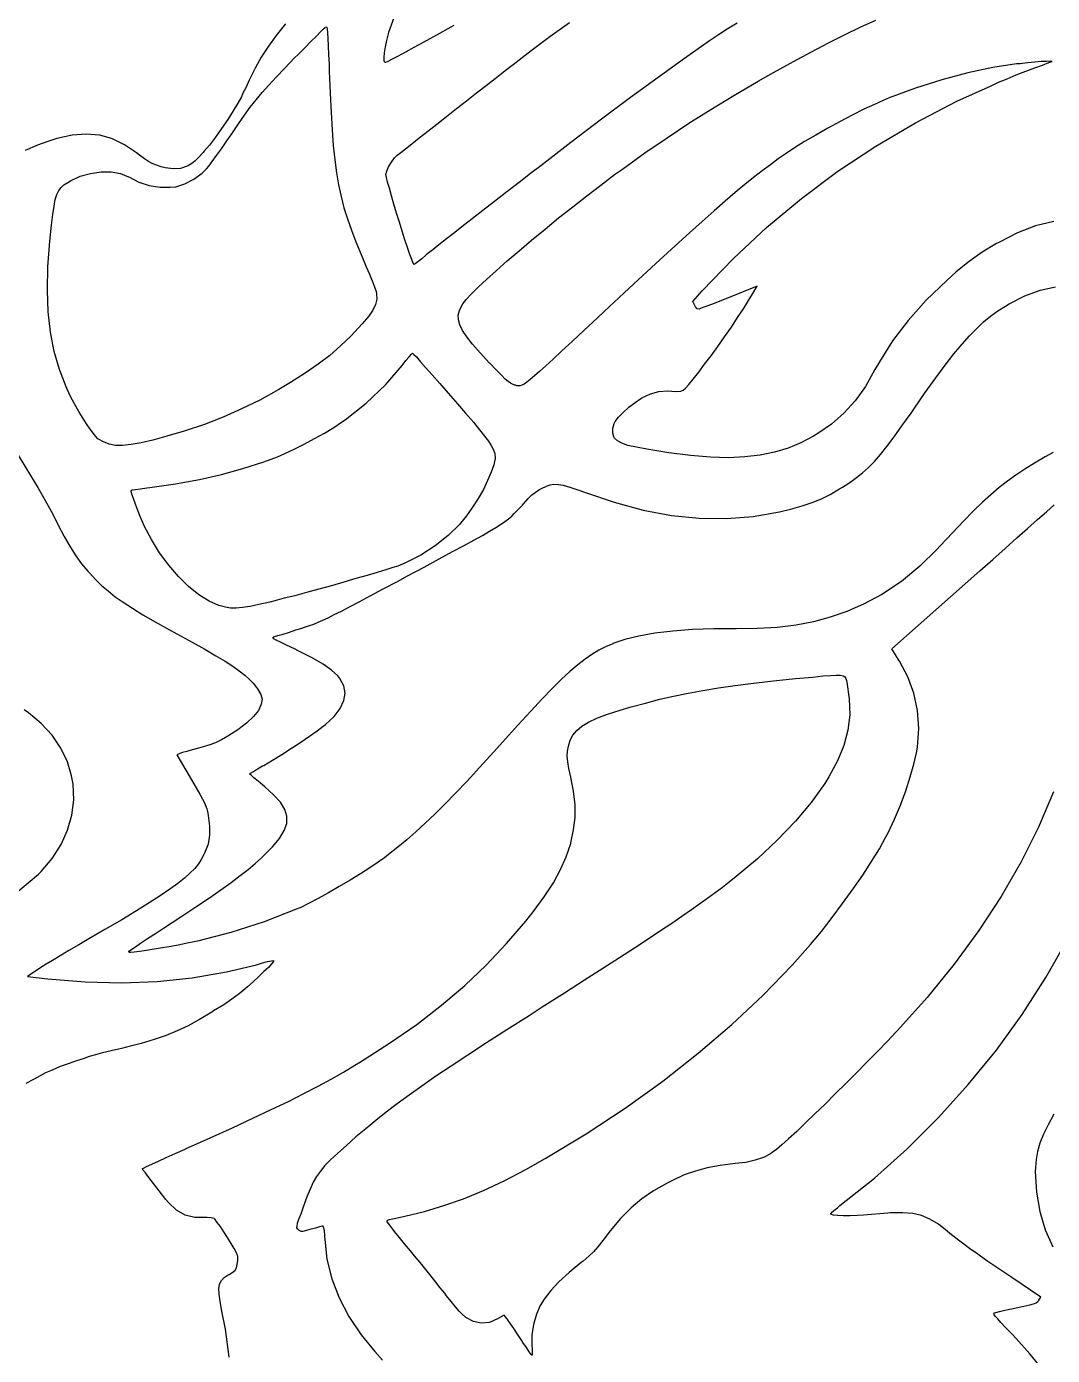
# Model space of a CAD drawing. Extents: x 9 to 342, y 7 to 196.
# Drawn here: x 314.88 to 318.79, y 172.72 to 177.79 of the extents above; entities that cross this region are included whole.
import ezdxf

# ---------------------------------------------------------------- set-up
doc = ezdxf.new("R2010")
doc.units = 0
doc.layers.add('BLACK', color=7, linetype='CONTINUOUS')

msp = doc.modelspace()

# ---------------------------------------------------------------- linework, layer by layer
at = {"layer": 'BLACK', "linetype": 'CONTINUOUS'}
for p, q in [((315.864, 177.8), (315.829, 177.756)), ((316.258, 177.768), (316.278, 177.824)), ((316.872, 177.752), (316.946, 177.805)), ((317.585, 177.802), (317.547, 177.779)), ((318.054, 177.787), (318.114, 177.814)), ((315.829, 177.756), (315.799, 177.715)), ((315.961, 177.732), (315.982, 177.753)), ((315.982, 177.753), (315.998, 177.769)), ((315.998, 177.769), (316.009, 177.781)), ((316.009, 177.781), (316.015, 177.786)), ((316.015, 177.787), (316.02, 177.788)), ((316.015, 177.786), (316.015, 177.787)), ((316.02, 177.788), (316.022, 177.786)), ((316.022, 177.786), (316.023, 177.781)), ((316.023, 177.781), (316.024, 177.766)), ((316.024, 177.766), (316.025, 177.744)), ((316.25, 177.737), (316.256, 177.762)), ((316.256, 177.762), (316.258, 177.768)), ((316.428, 177.751), (316.389, 177.729)), ((316.505, 177.794), (316.428, 177.751)), ((316.8, 177.698), (316.872, 177.752)), ((317.514, 177.758), (317.487, 177.74)), ((317.547, 177.779), (317.514, 177.758)), ((317.933, 177.727), (317.994, 177.758)), ((317.994, 177.758), (318.054, 177.787)), ((315.799, 177.715), (315.772, 177.673)), ((315.913, 177.683), (315.938, 177.709)), ((315.938, 177.709), (315.961, 177.732)), ((316.025, 177.744), (316.027, 177.716)), ((316.027, 177.716), (316.028, 177.683)), ((316.241, 177.689), (316.245, 177.712)), ((316.245, 177.712), (316.25, 177.737)), ((316.353, 177.71), (316.321, 177.692)), ((316.389, 177.729), (316.353, 177.71)), ((316.732, 177.645), (316.8, 177.698)), ((317.48, 177.735), (317.384, 177.668)), ((317.487, 177.74), (317.48, 177.735)), ((317.869, 177.693), (317.933, 177.727)), ((315.772, 177.673), (315.749, 177.631)), ((315.861, 177.631), (315.899, 177.67)), ((315.899, 177.67), (315.913, 177.683)), ((316.028, 177.683), (316.03, 177.646)), ((316.24, 177.671), (316.241, 177.689)), ((316.24, 177.658), (316.24, 177.671)), ((316.243, 177.652), (316.24, 177.658)), ((316.245, 177.653), (316.243, 177.652)), ((316.254, 177.657), (316.245, 177.653)), ((316.27, 177.665), (316.254, 177.657)), ((316.293, 177.677), (316.27, 177.665)), ((316.321, 177.692), (316.293, 177.677)), ((317.384, 177.668), (317.284, 177.596)), ((317.724, 177.614), (317.8, 177.656)), ((317.8, 177.656), (317.869, 177.693)), ((318.663, 177.648), (318.65, 177.647)), ((318.692, 177.651), (318.663, 177.648)), ((318.72, 177.654), (318.692, 177.651)), ((318.744, 177.656), (318.72, 177.654)), ((318.764, 177.657), (318.744, 177.656)), ((318.749, 177.643), (318.773, 177.652)), ((318.778, 177.658), (318.764, 177.657)), ((318.773, 177.652), (318.784, 177.656)), ((318.785, 177.657), (318.778, 177.658)), ((318.784, 177.656), (318.785, 177.657)), ((315.738, 177.61), (315.726, 177.585)), ((315.749, 177.631), (315.738, 177.61)), ((315.8, 177.566), (315.828, 177.597)), ((315.828, 177.597), (315.861, 177.631)), ((316.03, 177.646), (316.031, 177.619)), ((316.031, 177.619), (316.034, 177.536)), ((316.663, 177.592), (316.695, 177.617)), ((316.695, 177.617), (316.723, 177.638)), ((316.723, 177.638), (316.732, 177.645)), ((317.665, 177.581), (317.724, 177.614)), ((318.464, 177.613), (318.365, 177.586)), ((318.559, 177.633), (318.464, 177.613)), ((318.65, 177.647), (318.559, 177.633)), ((318.614, 177.59), (318.649, 177.605)), ((318.649, 177.605), (318.685, 177.619)), ((318.685, 177.619), (318.719, 177.632)), ((318.719, 177.632), (318.749, 177.643)), ((315.714, 177.559), (315.702, 177.536)), ((315.726, 177.585), (315.714, 177.559)), ((315.775, 177.538), (315.8, 177.566)), ((316.592, 177.537), (316.629, 177.565)), ((316.629, 177.565), (316.663, 177.592)), ((317.284, 177.596), (317.179, 177.519)), ((317.572, 177.527), (317.665, 177.581)), ((318.265, 177.555), (318.165, 177.518)), ((318.365, 177.586), (318.265, 177.555)), ((318.422, 177.505), (318.553, 177.564)), ((318.553, 177.564), (318.581, 177.577)), ((318.581, 177.577), (318.614, 177.59)), ((315.683, 177.498), (315.665, 177.468)), ((315.696, 177.522), (315.683, 177.498)), ((315.702, 177.536), (315.696, 177.522)), ((315.73, 177.482), (315.752, 177.51)), ((315.752, 177.51), (315.775, 177.538)), ((316.034, 177.536), (316.038, 177.462)), ((316.516, 177.477), (316.554, 177.507)), ((316.554, 177.507), (316.592, 177.537)), ((317.179, 177.519), (317.068, 177.436)), ((317.485, 177.474), (317.572, 177.527)), ((318.141, 177.508), (318.108, 177.493)), ((318.165, 177.518), (318.141, 177.508)), ((318.265, 177.423), (318.422, 177.505)), ((315.665, 177.468), (315.644, 177.435)), ((315.685, 177.419), (315.708, 177.452)), ((315.708, 177.452), (315.73, 177.482)), ((316.038, 177.462), (316.042, 177.396)), ((316.441, 177.418), (316.478, 177.447)), ((316.478, 177.447), (316.516, 177.477)), ((317.401, 177.421), (317.485, 177.474)), ((318.024, 177.452), (317.978, 177.428)), ((318.068, 177.475), (318.024, 177.452)), ((318.108, 177.493), (318.068, 177.475)), ((315.62, 177.401), (315.597, 177.368)), ((315.644, 177.435), (315.62, 177.401)), ((315.659, 177.381), (315.685, 177.419)), ((316.042, 177.396), (316.046, 177.336)), ((316.406, 177.391), (316.441, 177.418)), ((317.068, 177.436), (316.951, 177.347)), ((317.318, 177.366), (317.401, 177.421)), ((317.931, 177.402), (317.885, 177.376)), ((317.978, 177.428), (317.931, 177.402)), ((318.114, 177.334), (318.265, 177.423)), ((314.958, 177.351), (314.919, 177.337)), ((314.993, 177.363), (314.958, 177.351)), ((315.051, 177.375), (314.993, 177.363)), ((315.105, 177.379), (315.051, 177.375)), ((315.156, 177.375), (315.105, 177.379)), ((315.205, 177.361), (315.156, 177.375)), ((315.251, 177.339), (315.205, 177.361)), ((315.597, 177.368), (315.574, 177.337)), ((315.62, 177.324), (315.64, 177.354)), ((315.64, 177.354), (315.659, 177.381)), ((316.346, 177.343), (316.374, 177.365)), ((316.374, 177.365), (316.406, 177.391)), ((316.951, 177.347), (316.837, 177.259)), ((317.234, 177.308), (317.318, 177.366)), ((317.842, 177.351), (317.804, 177.327)), ((317.885, 177.376), (317.842, 177.351)), ((314.919, 177.337), (314.872, 177.317)), ((315.296, 177.308), (315.251, 177.339)), ((315.308, 177.299), (315.296, 177.308)), ((315.327, 177.285), (315.308, 177.299)), ((315.551, 177.31), (315.533, 177.29)), ((315.553, 177.313), (315.551, 177.31)), ((315.574, 177.337), (315.553, 177.313)), ((315.585, 177.275), (315.601, 177.298)), ((315.601, 177.298), (315.62, 177.324)), ((316.046, 177.336), (316.052, 177.282)), ((316.28, 177.289), (316.284, 177.294)), ((316.284, 177.294), (316.29, 177.299)), ((316.29, 177.299), (316.303, 177.309)), ((316.303, 177.309), (316.322, 177.324)), ((316.322, 177.324), (316.346, 177.343)), ((317.148, 177.246), (317.234, 177.308)), ((317.772, 177.306), (317.742, 177.285)), ((317.804, 177.327), (317.772, 177.306)), ((317.969, 177.238), (318.114, 177.334)), ((315.342, 177.275), (315.327, 177.285)), ((315.356, 177.267), (315.342, 177.275)), ((315.372, 177.261), (315.356, 177.267)), ((315.39, 177.255), (315.372, 177.261)), ((315.405, 177.251), (315.39, 177.255)), ((315.436, 177.247), (315.405, 177.251)), ((315.464, 177.249), (315.436, 177.247)), ((315.49, 177.257), (315.464, 177.249)), ((315.495, 177.26), (315.49, 177.257)), ((315.507, 177.267), (315.495, 177.26)), ((315.519, 177.276), (315.507, 177.267)), ((315.533, 177.29), (315.519, 177.276)), ((315.546, 177.231), (315.563, 177.247)), ((315.563, 177.247), (315.572, 177.258)), ((315.572, 177.258), (315.585, 177.275)), ((316.052, 177.282), (316.058, 177.232)), ((316.25, 177.238), (316.257, 177.255)), ((316.257, 177.255), (316.268, 177.273)), ((316.268, 177.273), (316.28, 177.289)), ((316.837, 177.259), (316.798, 177.229)), ((317.118, 177.225), (317.148, 177.246)), ((317.712, 177.263), (317.681, 177.239)), ((317.742, 177.285), (317.712, 177.263)), ((315.02, 177.186), (315.035, 177.195)), ((315.035, 177.195), (315.045, 177.201)), ((315.045, 177.201), (315.082, 177.219)), ((315.082, 177.219), (315.121, 177.23)), ((315.121, 177.23), (315.162, 177.236)), ((315.162, 177.236), (315.2, 177.236)), ((315.2, 177.236), (315.236, 177.229)), ((315.236, 177.229), (315.266, 177.217)), ((315.266, 177.217), (315.27, 177.215)), ((315.27, 177.215), (315.305, 177.197)), ((315.305, 177.197), (315.344, 177.184)), ((315.48, 177.19), (315.515, 177.208)), ((315.515, 177.208), (315.546, 177.231)), ((316.058, 177.232), (316.066, 177.186)), ((316.247, 177.225), (316.25, 177.238)), ((316.249, 177.214), (316.247, 177.225)), ((316.247, 177.225), (316.247, 177.225)), ((316.253, 177.197), (316.249, 177.214)), ((316.26, 177.173), (316.253, 177.197)), ((316.754, 177.195), (316.708, 177.159)), ((316.798, 177.229), (316.754, 177.195)), ((317.066, 177.185), (317.118, 177.225)), ((317.648, 177.214), (317.614, 177.187)), ((317.681, 177.239), (317.648, 177.214)), ((317.83, 177.134), (317.969, 177.238)), ((314.987, 177.13), (314.993, 177.149)), ((314.993, 177.149), (315, 177.164)), ((315, 177.164), (315.009, 177.176)), ((315.009, 177.176), (315.02, 177.186)), ((315.344, 177.184), (315.385, 177.177)), ((315.385, 177.177), (315.424, 177.177)), ((315.424, 177.177), (315.446, 177.179)), ((315.446, 177.179), (315.48, 177.19)), ((316.066, 177.186), (316.076, 177.142)), ((316.076, 177.142), (316.087, 177.099)), ((316.268, 177.144), (316.26, 177.173)), ((316.277, 177.112), (316.268, 177.144)), ((316.708, 177.159), (316.661, 177.123)), ((316.959, 177.102), (317.012, 177.144)), ((317.012, 177.144), (317.066, 177.185)), ((317.578, 177.157), (317.539, 177.124)), ((317.614, 177.187), (317.578, 177.157)), ((314.978, 177.073), (314.982, 177.105)), ((314.982, 177.105), (314.987, 177.13)), ((316.087, 177.099), (316.1, 177.057)), ((316.287, 177.078), (316.277, 177.112)), ((316.661, 177.123), (316.616, 177.088)), ((316.905, 177.06), (316.959, 177.102)), ((317.539, 177.124), (317.497, 177.087)), ((317.697, 177.024), (317.83, 177.134)), ((314.973, 177.033), (314.978, 177.073)), ((316.1, 177.057), (316.115, 177.014)), ((316.298, 177.044), (316.287, 177.078)), ((316.309, 177.009), (316.298, 177.044)), ((316.576, 177.057), (316.542, 177.031)), ((316.577, 177.058), (316.576, 177.057)), ((316.616, 177.088), (316.577, 177.058)), ((316.853, 177.017), (316.905, 177.06)), ((317.452, 177.047), (317.403, 177.003)), ((317.497, 177.087), (317.452, 177.047)), ((318.792, 177.047), (318.722, 177.03)), ((314.966, 176.971), (314.973, 177.033)), ((316.115, 177.014), (316.132, 176.969)), ((316.319, 176.976), (316.309, 177.009)), ((316.509, 177.005), (316.478, 176.981)), ((316.542, 177.031), (316.509, 177.005)), ((316.802, 176.975), (316.853, 177.017)), ((317.403, 177.003), (317.349, 176.954)), ((317.571, 176.906), (317.697, 177.024)), ((318.653, 177.003), (318.582, 176.967)), ((318.722, 177.03), (318.653, 177.003)), ((314.959, 176.874), (314.966, 176.971)), ((316.132, 176.969), (316.152, 176.921)), ((316.329, 176.947), (316.319, 176.976)), ((316.338, 176.921), (316.329, 176.947)), ((316.425, 176.939), (316.407, 176.924)), ((316.449, 176.958), (316.425, 176.939)), ((316.478, 176.981), (316.449, 176.958)), ((316.754, 176.935), (316.802, 176.975)), ((317.349, 176.954), (317.29, 176.9)), ((318.574, 176.963), (318.519, 176.929)), ((318.582, 176.967), (318.574, 176.963)), ((316.152, 176.921), (316.172, 176.874)), ((316.345, 176.901), (316.338, 176.921)), ((316.351, 176.888), (316.345, 176.901)), ((316.354, 176.883), (316.351, 176.888)), ((316.369, 176.893), (316.358, 176.885)), ((316.383, 176.904), (316.369, 176.893)), ((316.4, 176.919), (316.383, 176.904)), ((316.407, 176.924), (316.4, 176.919)), ((316.667, 176.859), (316.709, 176.896)), ((316.709, 176.896), (316.754, 176.935)), ((317.29, 176.9), (317.226, 176.84)), ((317.452, 176.782), (317.571, 176.906)), ((318.469, 176.894), (318.42, 176.855)), ((318.519, 176.929), (318.469, 176.894)), ((314.957, 176.785), (314.959, 176.874)), ((316.172, 176.874), (316.184, 176.846)), ((316.184, 176.846), (316.194, 176.82)), ((316.358, 176.885), (316.354, 176.883)), ((316.63, 176.826), (316.667, 176.859)), ((317.226, 176.84), (317.155, 176.775)), ((318.42, 176.855), (318.384, 176.822)), ((316.194, 176.82), (316.203, 176.797)), ((316.203, 176.797), (316.209, 176.78)), ((316.572, 176.77), (316.598, 176.796)), ((316.598, 176.796), (316.63, 176.826)), ((317.662, 176.8), (317.555, 176.757)), ((317.645, 176.772), (317.662, 176.8)), ((318.384, 176.822), (318.306, 176.746)), ((318.74, 176.785), (318.798, 176.798)), ((314.96, 176.702), (314.957, 176.785)), ((316.212, 176.75), (316.207, 176.73)), ((316.209, 176.78), (316.211, 176.771)), ((316.211, 176.771), (316.212, 176.75)), ((316.54, 176.733), (316.553, 176.749)), ((316.553, 176.749), (316.572, 176.77)), ((317.155, 176.775), (317.079, 176.704)), ((317.416, 176.742), (317.452, 176.782)), ((317.424, 176.726), (317.416, 176.742)), ((317.525, 176.745), (317.497, 176.734)), ((317.555, 176.757), (317.525, 176.745)), ((317.609, 176.714), (317.629, 176.745)), ((317.629, 176.745), (317.645, 176.772)), ((318.306, 176.746), (318.237, 176.669)), ((318.622, 176.732), (318.681, 176.763)), ((318.681, 176.763), (318.74, 176.785)), ((314.969, 176.624), (314.96, 176.702)), ((316.197, 176.709), (316.18, 176.684)), ((316.207, 176.73), (316.197, 176.709)), ((316.522, 176.689), (316.527, 176.707)), ((316.523, 176.672), (316.522, 176.689)), ((316.527, 176.707), (316.535, 176.724)), ((316.535, 176.724), (316.54, 176.733)), ((317.079, 176.704), (317.053, 176.679)), ((317.427, 176.721), (317.424, 176.726)), ((317.433, 176.713), (317.427, 176.721)), ((317.44, 176.712), (317.433, 176.713)), ((317.443, 176.713), (317.44, 176.712)), ((317.455, 176.718), (317.443, 176.713)), ((317.473, 176.725), (317.455, 176.718)), ((317.497, 176.734), (317.473, 176.725)), ((317.587, 176.68), (317.609, 176.714)), ((318.524, 176.664), (318.551, 176.686)), ((318.551, 176.686), (318.579, 176.706)), ((318.579, 176.706), (318.608, 176.724)), ((318.608, 176.724), (318.622, 176.732)), ((316.155, 176.655), (316.114, 176.611)), ((316.156, 176.656), (316.155, 176.655)), ((316.18, 176.684), (316.156, 176.656)), ((316.528, 176.653), (316.523, 176.672)), ((316.539, 176.631), (316.528, 176.653)), ((317.053, 176.679), (317.001, 176.631)), ((317.537, 176.607), (317.563, 176.644)), ((317.563, 176.644), (317.587, 176.68)), ((318.237, 176.669), (318.177, 176.591)), ((318.47, 176.611), (318.498, 176.639)), ((318.498, 176.639), (318.524, 176.664)), ((314.983, 176.551), (314.969, 176.624)), ((316.114, 176.611), (316.074, 176.572)), ((316.555, 176.607), (316.539, 176.631)), ((316.577, 176.579), (316.555, 176.607)), ((316.956, 176.589), (316.917, 176.553)), ((317.001, 176.631), (316.956, 176.589)), ((317.511, 176.57), (317.537, 176.607)), ((318.177, 176.591), (318.127, 176.512)), ((318.442, 176.579), (318.47, 176.611)), ((315.003, 176.482), (314.983, 176.551)), ((316.033, 176.536), (315.988, 176.502)), ((316.074, 176.572), (316.033, 176.536)), ((316.335, 176.531), (316.344, 176.541)), ((316.344, 176.541), (316.348, 176.544)), ((316.348, 176.544), (316.353, 176.54)), ((316.348, 176.544), (316.348, 176.544)), ((316.353, 176.54), (316.363, 176.53)), ((316.606, 176.546), (316.577, 176.579)), ((316.642, 176.507), (316.606, 176.546)), ((316.917, 176.553), (316.884, 176.522)), ((317.461, 176.502), (317.486, 176.535)), ((317.486, 176.535), (317.511, 176.57)), ((318.378, 176.499), (318.411, 176.542)), ((318.411, 176.542), (318.442, 176.579)), ((315.988, 176.502), (315.939, 176.468)), ((316.246, 176.425), (316.309, 176.498)), ((316.309, 176.498), (316.323, 176.516)), ((316.323, 176.516), (316.335, 176.531)), ((316.363, 176.53), (316.378, 176.512)), ((316.378, 176.512), (316.398, 176.49)), ((316.398, 176.49), (316.423, 176.462)), ((316.643, 176.506), (316.642, 176.507)), ((316.668, 176.48), (316.643, 176.506)), ((316.856, 176.496), (316.832, 176.475)), ((316.884, 176.522), (316.856, 176.496)), ((317.439, 176.472), (317.461, 176.502)), ((318.127, 176.512), (318.11, 176.482)), ((318.342, 176.451), (318.378, 176.499)), ((315.028, 176.416), (315.003, 176.482)), ((315.883, 176.433), (315.839, 176.406)), ((315.939, 176.468), (315.883, 176.433)), ((316.423, 176.462), (316.452, 176.429)), ((316.687, 176.461), (316.668, 176.48)), ((316.701, 176.446), (316.687, 176.461)), ((316.712, 176.436), (316.701, 176.446)), ((316.721, 176.43), (316.712, 176.436)), ((316.784, 176.434), (316.773, 176.427)), ((316.797, 176.444), (316.784, 176.434)), ((316.813, 176.458), (316.797, 176.444)), ((316.832, 176.475), (316.813, 176.458)), ((317.401, 176.425), (317.418, 176.446)), ((317.418, 176.446), (317.439, 176.472)), ((318.11, 176.482), (318.074, 176.418)), ((318.302, 176.395), (318.342, 176.451)), ((315.032, 176.407), (315.028, 176.416)), ((315.045, 176.38), (315.032, 176.407)), ((315.839, 176.406), (315.766, 176.366)), ((316.172, 176.354), (316.246, 176.425)), ((316.452, 176.429), (316.484, 176.392)), ((316.484, 176.392), (316.519, 176.352)), ((316.729, 176.426), (316.721, 176.43)), ((316.738, 176.423), (316.729, 176.426)), ((316.741, 176.422), (316.738, 176.423)), ((316.746, 176.42), (316.741, 176.422)), ((316.752, 176.42), (316.746, 176.42)), ((316.758, 176.42), (316.752, 176.42)), ((316.765, 176.423), (316.758, 176.42)), ((316.773, 176.427), (316.765, 176.423)), ((317.222, 176.374), (317.255, 176.39)), ((317.255, 176.39), (317.287, 176.399)), ((317.287, 176.399), (317.321, 176.401)), ((317.321, 176.401), (317.336, 176.4)), ((317.336, 176.4), (317.354, 176.399)), ((317.354, 176.399), (317.37, 176.4)), ((317.37, 176.4), (317.379, 176.403)), ((317.379, 176.403), (317.388, 176.411)), ((317.388, 176.411), (317.401, 176.425)), ((318.074, 176.418), (318.035, 176.363)), ((318.258, 176.331), (318.302, 176.395)), ((315.06, 176.351), (315.045, 176.38)), ((315.077, 176.322), (315.06, 176.351)), ((315.697, 176.332), (315.627, 176.301)), ((315.766, 176.366), (315.697, 176.332)), ((316.091, 176.29), (316.172, 176.354)), ((316.519, 176.352), (316.55, 176.316)), ((317.151, 176.319), (317.173, 176.339)), ((317.173, 176.339), (317.196, 176.357)), ((317.196, 176.357), (317.218, 176.372)), ((317.218, 176.372), (317.222, 176.374)), ((318.035, 176.363), (317.992, 176.316)), ((318.248, 176.316), (318.258, 176.331)), ((315.094, 176.293), (315.077, 176.322)), ((315.111, 176.267), (315.094, 176.293)), ((315.627, 176.301), (315.555, 176.273)), ((316.048, 176.261), (316.078, 176.281)), ((316.078, 176.281), (316.091, 176.29)), ((316.55, 176.316), (316.58, 176.281)), ((316.58, 176.281), (316.604, 176.252)), ((317.116, 176.277), (317.12, 176.284)), ((317.12, 176.284), (317.133, 176.3)), ((317.133, 176.3), (317.151, 176.319)), ((317.992, 176.316), (317.945, 176.274)), ((318.213, 176.267), (318.248, 176.316)), ((315.127, 176.245), (315.111, 176.267)), ((315.14, 176.228), (315.127, 176.245)), ((315.478, 176.247), (315.412, 176.228)), ((315.555, 176.273), (315.478, 176.247)), ((315.974, 176.219), (316.013, 176.24)), ((316.013, 176.24), (316.048, 176.261)), ((316.604, 176.252), (316.623, 176.228)), ((317.111, 176.24), (317.112, 176.259)), ((317.115, 176.225), (317.111, 176.24)), ((317.112, 176.259), (317.116, 176.277)), ((317.893, 176.238), (317.876, 176.228)), ((317.945, 176.274), (317.893, 176.238)), ((318.183, 176.225), (318.213, 176.267)), ((314.827, 176.185), (314.892, 176.078)), ((315.149, 176.218), (315.14, 176.228)), ((315.151, 176.217), (315.149, 176.218)), ((315.171, 176.206), (315.151, 176.217)), ((315.192, 176.198), (315.171, 176.206)), ((315.216, 176.193), (315.192, 176.198)), ((315.243, 176.193), (315.216, 176.193)), ((315.276, 176.196), (315.243, 176.193)), ((315.314, 176.203), (315.276, 176.196)), ((315.359, 176.213), (315.314, 176.203)), ((315.412, 176.228), (315.359, 176.213)), ((315.897, 176.178), (315.935, 176.198)), ((315.935, 176.198), (315.974, 176.219)), ((316.623, 176.228), (316.638, 176.209)), ((316.638, 176.209), (316.648, 176.192)), ((316.648, 176.192), (316.656, 176.178)), ((317.118, 176.221), (317.115, 176.225)), ((317.129, 176.211), (317.118, 176.221)), ((317.146, 176.202), (317.129, 176.211)), ((317.169, 176.193), (317.146, 176.202)), ((317.201, 176.186), (317.169, 176.193)), ((317.241, 176.178), (317.201, 176.186)), ((317.779, 176.183), (317.728, 176.167)), ((317.828, 176.203), (317.779, 176.183)), ((317.876, 176.228), (317.828, 176.203)), ((318.131, 176.158), (318.156, 176.189)), ((318.156, 176.189), (318.183, 176.225)), ((315.701, 176.105), (315.781, 176.13)), ((315.781, 176.13), (315.834, 176.15)), ((315.834, 176.15), (315.862, 176.162)), ((315.862, 176.162), (315.897, 176.178)), ((316.656, 176.178), (316.66, 176.166)), ((316.663, 176.143), (316.658, 176.119)), ((316.66, 176.166), (316.662, 176.16)), ((316.662, 176.16), (316.663, 176.143)), ((317.325, 176.165), (317.241, 176.178)), ((317.408, 176.154), (317.325, 176.165)), ((317.483, 176.148), (317.408, 176.154)), ((317.552, 176.146), (317.483, 176.148)), ((317.615, 176.149), (317.552, 176.146)), ((317.673, 176.156), (317.615, 176.149)), ((317.728, 176.167), (317.673, 176.156)), ((318.086, 176.109), (318.108, 176.132)), ((318.108, 176.132), (318.131, 176.158)), ((318.759, 176.149), (318.718, 176.125)), ((318.789, 176.166), (318.759, 176.149)), ((314.892, 176.078), (314.92, 176.032)), ((315.536, 176.063), (315.62, 176.082)), ((315.62, 176.082), (315.701, 176.105)), ((316.648, 176.091), (316.634, 176.059)), ((316.658, 176.119), (316.648, 176.091)), ((318.04, 176.07), (318.063, 176.089)), ((318.063, 176.089), (318.086, 176.109)), ((318.647, 176.079), (318.615, 176.056)), ((318.681, 176.102), (318.647, 176.079)), ((318.718, 176.125), (318.681, 176.102)), ((314.92, 176.032), (314.947, 175.986)), ((315.293, 176.025), (315.312, 176.028)), ((315.312, 176.028), (315.336, 176.031)), ((315.336, 176.031), (315.347, 176.033)), ((315.347, 176.033), (315.445, 176.047)), ((315.445, 176.047), (315.536, 176.063)), ((316.634, 176.059), (316.618, 176.025)), ((316.83, 176.023), (316.84, 176.029)), ((316.84, 176.029), (316.859, 176.038)), ((316.859, 176.038), (316.873, 176.043)), ((316.873, 176.043), (316.886, 176.045)), ((316.886, 176.045), (316.903, 176.044)), ((316.903, 176.044), (316.904, 176.044)), ((316.904, 176.044), (316.922, 176.041)), ((316.922, 176.041), (316.947, 176.034)), ((316.947, 176.034), (316.978, 176.024)), ((317.94, 176.006), (317.975, 176.027)), ((317.975, 176.027), (317.986, 176.034)), ((317.986, 176.034), (318.014, 176.052)), ((318.014, 176.052), (318.04, 176.07)), ((318.584, 176.032), (318.552, 176.005)), ((318.615, 176.056), (318.584, 176.032)), ((314.947, 175.986), (314.971, 175.942)), ((315.276, 176.021), (315.28, 176.023)), ((315.276, 176.018), (315.276, 176.021)), ((315.279, 176.007), (315.276, 176.018)), ((315.285, 175.99), (315.279, 176.007)), ((315.28, 176.023), (315.293, 176.025)), ((315.292, 175.969), (315.285, 175.99)), ((316.598, 175.991), (316.577, 175.957)), ((316.618, 176.025), (316.598, 175.991)), ((316.772, 175.972), (316.789, 175.991)), ((316.789, 175.991), (316.803, 176.004)), ((316.803, 176.004), (316.816, 176.014)), ((316.816, 176.014), (316.83, 176.023)), ((316.978, 176.024), (317.004, 176.015)), ((317.004, 176.015), (317.117, 175.976)), ((317.117, 175.976), (317.227, 175.946)), ((317.871, 175.975), (317.906, 175.989)), ((317.906, 175.989), (317.94, 176.006)), ((318.52, 175.976), (318.485, 175.942)), ((318.552, 176.005), (318.52, 175.976)), ((314.971, 175.942), (314.992, 175.903)), ((315.301, 175.945), (315.292, 175.969)), ((315.31, 175.922), (315.301, 175.945)), ((316.554, 175.925), (316.531, 175.896)), ((316.577, 175.957), (316.554, 175.925)), ((316.726, 175.923), (316.736, 175.933)), ((316.736, 175.933), (316.746, 175.943)), ((316.746, 175.943), (316.756, 175.954)), ((316.756, 175.954), (316.767, 175.965)), ((316.767, 175.965), (316.772, 175.972)), ((317.227, 175.946), (317.335, 175.926)), ((317.335, 175.926), (317.44, 175.915)), ((317.646, 175.922), (317.746, 175.94)), ((317.746, 175.94), (317.788, 175.95)), ((317.788, 175.95), (317.833, 175.962)), ((317.833, 175.962), (317.871, 175.975)), ((318.485, 175.942), (318.448, 175.904)), ((318.73, 175.91), (318.764, 175.94)), ((318.764, 175.94), (318.793, 175.966)), ((314.992, 175.903), (314.997, 175.892)), ((314.997, 175.892), (315.021, 175.846)), ((315.319, 175.901), (315.31, 175.922)), ((315.326, 175.886), (315.319, 175.901)), ((315.353, 175.834), (315.326, 175.886)), ((316.527, 175.892), (316.484, 175.85)), ((316.531, 175.896), (316.527, 175.892)), ((316.642, 175.866), (316.665, 175.88)), ((316.665, 175.88), (316.684, 175.892)), ((316.684, 175.892), (316.7, 175.903)), ((316.7, 175.903), (316.714, 175.913)), ((316.714, 175.913), (316.726, 175.923)), ((317.44, 175.915), (317.544, 175.914)), ((317.544, 175.914), (317.646, 175.922)), ((318.448, 175.904), (318.406, 175.86)), ((318.651, 175.84), (318.692, 175.876)), ((318.692, 175.876), (318.73, 175.91)), ((315.021, 175.846), (315.043, 175.806)), ((315.384, 175.783), (315.353, 175.834)), ((316.484, 175.85), (316.434, 175.81)), ((316.545, 175.811), (316.582, 175.832)), ((316.582, 175.832), (316.615, 175.85)), ((316.615, 175.85), (316.642, 175.866)), ((318.406, 175.86), (318.359, 175.81)), ((318.606, 175.8), (318.651, 175.84)), ((315.043, 175.806), (315.065, 175.772)), ((315.419, 175.736), (315.384, 175.783)), ((316.38, 175.775), (316.324, 175.746)), ((316.434, 175.81), (316.38, 175.775)), ((316.45, 175.76), (316.501, 175.788)), ((316.501, 175.788), (316.545, 175.811)), ((318.346, 175.796), (318.281, 175.732)), ((318.359, 175.81), (318.346, 175.796)), ((318.559, 175.758), (318.606, 175.8)), ((315.065, 175.772), (315.087, 175.742)), ((315.087, 175.742), (315.111, 175.714)), ((315.456, 175.693), (315.419, 175.736)), ((316.273, 175.727), (316.247, 175.719)), ((316.292, 175.733), (316.273, 175.727)), ((316.324, 175.746), (316.292, 175.733)), ((316.326, 175.694), (316.392, 175.729)), ((316.392, 175.729), (316.45, 175.76)), ((318.281, 175.732), (318.211, 175.674)), ((318.51, 175.715), (318.559, 175.758)), ((315.111, 175.714), (315.118, 175.706)), ((315.118, 175.706), (315.14, 175.682)), ((315.14, 175.682), (315.163, 175.659)), ((315.495, 175.655), (315.456, 175.693)), ((316.132, 175.685), (316.086, 175.671)), ((316.175, 175.697), (316.132, 175.685)), ((316.214, 175.708), (316.175, 175.697)), ((316.247, 175.719), (316.214, 175.708)), ((316.236, 175.646), (316.293, 175.676)), ((316.293, 175.676), (316.326, 175.694)), ((318.211, 175.674), (318.136, 175.625)), ((318.174, 175.417), (318.51, 175.715)), ((315.163, 175.659), (315.188, 175.638)), ((315.188, 175.638), (315.215, 175.616)), ((315.534, 175.623), (315.495, 175.655)), ((315.573, 175.599), (315.534, 175.623)), ((315.944, 175.632), (315.9, 175.62)), ((315.991, 175.645), (315.944, 175.632)), ((316.039, 175.658), (315.991, 175.645)), ((316.086, 175.671), (316.039, 175.658)), ((316.187, 175.619), (316.236, 175.646)), ((318.136, 175.625), (318.067, 175.588)), ((315.215, 175.616), (315.246, 175.595)), ((315.246, 175.595), (315.281, 175.572)), ((315.281, 175.572), (315.321, 175.547)), ((315.61, 175.583), (315.573, 175.599)), ((315.615, 175.581), (315.61, 175.583)), ((315.635, 175.576), (315.615, 175.581)), ((315.655, 175.573), (315.635, 175.576)), ((315.676, 175.573), (315.655, 175.573)), ((315.7, 175.575), (315.676, 175.573)), ((315.729, 175.579), (315.7, 175.575)), ((315.763, 175.586), (315.729, 175.579)), ((315.805, 175.596), (315.763, 175.586)), ((315.823, 175.6), (315.805, 175.596)), ((315.859, 175.61), (315.823, 175.6)), ((315.9, 175.62), (315.859, 175.61)), ((316.077, 175.561), (316.108, 175.578)), ((316.108, 175.578), (316.145, 175.597)), ((316.145, 175.597), (316.187, 175.619)), ((318.067, 175.588), (318.003, 175.56)), ((315.321, 175.547), (315.368, 175.52)), ((315.368, 175.52), (315.422, 175.49)), ((315.988, 175.519), (316.006, 175.527)), ((316.006, 175.527), (316.027, 175.536)), ((316.027, 175.536), (316.05, 175.548)), ((316.05, 175.548), (316.077, 175.561)), ((317.876, 175.52), (317.81, 175.508)), ((317.94, 175.538), (317.876, 175.52)), ((318.003, 175.56), (317.94, 175.538)), ((315.422, 175.49), (315.452, 175.474)), ((315.452, 175.474), (315.509, 175.443)), ((315.835, 175.468), (315.855, 175.474)), ((315.855, 175.474), (315.879, 175.481)), ((315.879, 175.481), (315.904, 175.49)), ((315.904, 175.49), (315.923, 175.495)), ((315.923, 175.495), (315.94, 175.501)), ((315.94, 175.501), (315.956, 175.506)), ((315.956, 175.506), (315.972, 175.512)), ((315.972, 175.512), (315.988, 175.519)), ((317.272, 175.477), (317.21, 175.466)), ((317.34, 175.485), (317.272, 175.477)), ((317.415, 175.491), (317.34, 175.485)), ((317.496, 175.494), (317.415, 175.491)), ((317.582, 175.494), (317.496, 175.494)), ((317.662, 175.495), (317.582, 175.494)), ((317.739, 175.499), (317.662, 175.495)), ((317.81, 175.508), (317.739, 175.499)), ((315.509, 175.443), (315.557, 175.416)), ((315.817, 175.462), (315.822, 175.464)), ((315.817, 175.46), (315.817, 175.462)), ((315.82, 175.456), (315.817, 175.46)), ((315.829, 175.451), (315.82, 175.456)), ((315.822, 175.464), (315.835, 175.468)), ((315.845, 175.443), (315.829, 175.451)), ((315.868, 175.432), (315.845, 175.443)), ((315.898, 175.417), (315.868, 175.432)), ((317.084, 175.425), (317.058, 175.412)), ((317.111, 175.437), (317.084, 175.425)), ((317.112, 175.438), (317.111, 175.437)), ((317.157, 175.453), (317.112, 175.438)), ((317.21, 175.466), (317.157, 175.453)), ((315.557, 175.416), (315.599, 175.391)), ((315.599, 175.391), (315.634, 175.37)), ((315.634, 175.37), (315.664, 175.351)), ((315.915, 175.409), (315.898, 175.417)), ((315.966, 175.383), (315.915, 175.409)), ((316.008, 175.359), (315.966, 175.383)), ((317.006, 175.378), (316.978, 175.357)), ((317.032, 175.396), (317.006, 175.378)), ((317.058, 175.412), (317.032, 175.396)), ((318.203, 175.372), (318.174, 175.417)), ((318.204, 175.37), (318.203, 175.372)), ((318.236, 175.311), (318.204, 175.37)), ((315.664, 175.351), (315.688, 175.334)), ((315.688, 175.334), (315.709, 175.317)), ((315.709, 175.317), (315.726, 175.302)), ((316.04, 175.336), (316.008, 175.359)), ((316.063, 175.315), (316.04, 175.336)), ((316.948, 175.331), (316.916, 175.302)), ((316.978, 175.357), (316.948, 175.331)), ((317.941, 175.316), (317.963, 175.317)), ((317.963, 175.317), (317.978, 175.317)), ((317.978, 175.317), (317.989, 175.315)), ((315.726, 175.302), (315.741, 175.286)), ((315.741, 175.286), (315.753, 175.27)), ((315.753, 175.27), (315.757, 175.265)), ((316.071, 175.305), (316.063, 175.315)), ((316.086, 175.277), (316.071, 175.305)), ((316.091, 175.249), (316.086, 175.277)), ((316.881, 175.267), (316.842, 175.227)), ((316.916, 175.302), (316.881, 175.267)), ((317.454, 175.259), (317.514, 175.269)), ((317.514, 175.269), (317.578, 175.278)), ((317.578, 175.278), (317.648, 175.287)), ((317.648, 175.287), (317.724, 175.295)), ((317.724, 175.295), (317.808, 175.304)), ((317.808, 175.304), (317.874, 175.31)), ((317.874, 175.31), (317.912, 175.314)), ((317.912, 175.314), (317.941, 175.316)), ((317.989, 175.315), (317.995, 175.311)), ((317.995, 175.311), (317.999, 175.305)), ((317.999, 175.305), (318.002, 175.297)), ((318.002, 175.297), (318.003, 175.29)), ((318.003, 175.29), (318.012, 175.227)), ((318.259, 175.248), (318.236, 175.311)), ((315.757, 175.265), (315.77, 175.243)), ((315.77, 175.243), (315.775, 175.226)), ((315.775, 175.226), (315.772, 175.206)), ((316.072, 175.19), (316.086, 175.22)), ((316.086, 175.22), (316.091, 175.249)), ((316.842, 175.227), (316.799, 175.18)), ((317.236, 175.211), (317.29, 175.225)), ((317.29, 175.225), (317.343, 175.237)), ((317.343, 175.237), (317.398, 175.249)), ((317.398, 175.249), (317.454, 175.259)), ((318.012, 175.227), (318.014, 175.166)), ((318.273, 175.182), (318.259, 175.248)), ((314.885, 175.173), (314.868, 175.185)), ((314.933, 175.133), (314.885, 175.173)), ((315.761, 175.183), (315.742, 175.159)), ((315.772, 175.206), (315.761, 175.183)), ((316.049, 175.159), (316.072, 175.19)), ((316.799, 175.18), (316.75, 175.127)), ((317.051, 175.153), (317.091, 175.168)), ((317.091, 175.168), (317.139, 175.184)), ((317.139, 175.184), (317.181, 175.196)), ((317.181, 175.196), (317.236, 175.211)), ((318.014, 175.166), (318.007, 175.107)), ((318.278, 175.114), (318.273, 175.182)), ((314.975, 175.088), (314.933, 175.133)), ((315.716, 175.134), (315.683, 175.109)), ((315.742, 175.159), (315.716, 175.134)), ((315.985, 175.105), (316.008, 175.123)), ((316.008, 175.123), (316.016, 175.129)), ((316.016, 175.129), (316.049, 175.159)), ((316.75, 175.127), (316.715, 175.088)), ((316.974, 175.106), (316.993, 175.123)), ((316.993, 175.123), (317.019, 175.138)), ((317.019, 175.138), (317.051, 175.153)), ((315.008, 175.039), (314.975, 175.088)), ((315.62, 175.071), (315.6, 175.06)), ((315.644, 175.084), (315.62, 175.071)), ((315.645, 175.085), (315.644, 175.084)), ((315.683, 175.109), (315.645, 175.085)), ((315.923, 175.062), (315.956, 175.085)), ((315.956, 175.085), (315.985, 175.105)), ((316.715, 175.088), (316.657, 175.023)), ((316.943, 175.047), (316.949, 175.069)), ((316.949, 175.069), (316.959, 175.089)), ((316.959, 175.089), (316.974, 175.106)), ((318.007, 175.107), (317.992, 175.049)), ((318.273, 175.043), (318.278, 175.114)), ((315.033, 174.987), (315.008, 175.039)), ((315.462, 175.019), (315.45, 175.014)), ((315.45, 175.014), (315.506, 174.918)), ((315.471, 175.022), (315.462, 175.019)), ((315.488, 175.026), (315.471, 175.022)), ((315.509, 175.032), (315.488, 175.026)), ((315.533, 175.039), (315.509, 175.032)), ((315.559, 175.046), (315.533, 175.039)), ((315.58, 175.053), (315.559, 175.046)), ((315.6, 175.06), (315.58, 175.053)), ((315.814, 174.993), (315.85, 175.015)), ((315.85, 175.015), (315.887, 175.039)), ((315.887, 175.039), (315.923, 175.062)), ((316.657, 175.023), (316.604, 174.965)), ((316.938, 175.008), (316.939, 175.027)), ((316.939, 175.027), (316.942, 175.046)), ((316.942, 175.046), (316.943, 175.047)), ((317.992, 175.049), (317.968, 174.991)), ((318.259, 174.978), (318.269, 175.021)), ((318.269, 175.021), (318.273, 175.043)), ((315.049, 174.933), (315.033, 174.987)), ((315.758, 174.96), (315.777, 174.971)), ((315.777, 174.971), (315.781, 174.973)), ((315.781, 174.973), (315.814, 174.993)), ((316.604, 174.965), (316.556, 174.913)), ((316.94, 174.987), (316.938, 175.008)), ((316.944, 174.961), (316.94, 174.987)), ((317.968, 174.991), (317.935, 174.93)), ((318.245, 174.929), (318.259, 174.978)), ((315.055, 174.901), (315.049, 174.933)), ((315.506, 174.918), (315.524, 174.887)), ((315.727, 174.941), (315.731, 174.943)), ((315.728, 174.94), (315.727, 174.941)), ((315.733, 174.936), (315.728, 174.94)), ((315.731, 174.943), (315.742, 174.95)), ((315.744, 174.926), (315.733, 174.936)), ((315.742, 174.95), (315.758, 174.96)), ((315.76, 174.913), (315.744, 174.926)), ((315.778, 174.898), (315.76, 174.913)), ((316.556, 174.913), (316.512, 174.867)), ((316.951, 174.928), (316.944, 174.961)), ((316.962, 174.875), (316.951, 174.928)), ((317.935, 174.93), (317.919, 174.904)), ((318.228, 174.876), (318.245, 174.929)), ((315.057, 174.842), (315.055, 174.901)), ((315.524, 174.887), (315.538, 174.863)), ((315.538, 174.863), (315.548, 174.844)), ((315.785, 174.892), (315.778, 174.898)), ((315.819, 174.861), (315.785, 174.892)), ((316.512, 174.867), (316.471, 174.825)), ((316.968, 174.823), (316.962, 174.875)), ((317.919, 174.904), (317.867, 174.832)), ((318.207, 174.822), (318.228, 174.876)), ((318.791, 174.873), (318.733, 174.738)), ((315.05, 174.783), (315.057, 174.842)), ((315.548, 174.844), (315.556, 174.83)), ((315.556, 174.83), (315.561, 174.818)), ((315.561, 174.818), (315.564, 174.808)), ((315.845, 174.833), (315.819, 174.861)), ((315.861, 174.805), (315.845, 174.833)), ((316.471, 174.825), (316.433, 174.787)), ((316.968, 174.775), (316.968, 174.823)), ((317.867, 174.832), (317.807, 174.76)), ((318.185, 174.768), (318.207, 174.822)), ((315.034, 174.726), (315.05, 174.783)), ((315.564, 174.808), (315.567, 174.797)), ((315.567, 174.797), (315.569, 174.784)), ((315.569, 174.784), (315.57, 174.782)), ((315.57, 174.782), (315.575, 174.742)), ((315.869, 174.779), (315.861, 174.805)), ((315.869, 174.752), (315.869, 174.779)), ((316.433, 174.787), (316.396, 174.753)), ((316.962, 174.727), (316.968, 174.775)), ((317.807, 174.76), (317.738, 174.688)), ((318.161, 174.716), (318.185, 174.768)), ((315.009, 174.671), (315.034, 174.726)), ((315.575, 174.742), (315.575, 174.707)), ((315.841, 174.695), (315.859, 174.725)), ((315.859, 174.725), (315.869, 174.752)), ((316.361, 174.72), (316.327, 174.69)), ((316.396, 174.753), (316.361, 174.72)), ((316.951, 174.678), (316.962, 174.727)), ((318.151, 174.698), (318.161, 174.716)), ((318.733, 174.738), (318.667, 174.605)), ((314.975, 174.618), (315.009, 174.671)), ((315.569, 174.673), (315.556, 174.639)), ((315.575, 174.707), (315.569, 174.673)), ((315.779, 174.627), (315.815, 174.663)), ((315.815, 174.663), (315.841, 174.695)), ((316.292, 174.661), (316.256, 174.633)), ((316.327, 174.69), (316.292, 174.661)), ((316.934, 174.625), (316.951, 174.675)), ((316.951, 174.675), (316.951, 174.678)), ((317.738, 174.688), (317.663, 174.617)), ((318.127, 174.655), (318.151, 174.698)), ((314.933, 174.569), (314.975, 174.618)), ((315.543, 174.615), (315.532, 174.598)), ((315.553, 174.633), (315.543, 174.615)), ((315.556, 174.639), (315.553, 174.633)), ((315.749, 174.599), (315.773, 174.621)), ((315.773, 174.621), (315.779, 174.627)), ((316.241, 174.621), (316.217, 174.604)), ((316.256, 174.633), (316.241, 174.621)), ((316.912, 174.576), (316.934, 174.625)), ((317.663, 174.617), (317.581, 174.549)), ((318.097, 174.607), (318.127, 174.655)), ((314.884, 174.525), (314.923, 174.559)), ((314.923, 174.559), (314.933, 174.569)), ((315.5, 174.562), (315.479, 174.543)), ((315.518, 174.58), (315.5, 174.562)), ((315.532, 174.598), (315.518, 174.58)), ((315.692, 174.553), (315.722, 174.576)), ((315.722, 174.576), (315.749, 174.599)), ((316.15, 174.56), (316.11, 174.536)), ((316.186, 174.583), (316.15, 174.56)), ((316.217, 174.604), (316.186, 174.583)), ((316.885, 174.525), (316.912, 174.576)), ((318.064, 174.555), (318.097, 174.607)), ((318.667, 174.605), (318.591, 174.474)), ((314.838, 174.488), (314.884, 174.525)), ((315.454, 174.523), (315.423, 174.501)), ((315.479, 174.543), (315.454, 174.523)), ((315.618, 174.499), (315.657, 174.527)), ((315.657, 174.527), (315.692, 174.553)), ((316.069, 174.512), (316.028, 174.488)), ((316.11, 174.536), (316.069, 174.512)), ((316.85, 174.472), (316.885, 174.525)), ((317.529, 174.508), (317.502, 174.488)), ((317.555, 174.528), (317.529, 174.508)), ((317.581, 174.549), (317.555, 174.528)), ((318.027, 174.502), (318.064, 174.555)), ((315.387, 174.476), (315.345, 174.449)), ((315.423, 174.501), (315.387, 174.476)), ((315.523, 174.434), (315.574, 174.468)), ((315.574, 174.468), (315.618, 174.499)), ((315.988, 174.466), (315.952, 174.447)), ((316.028, 174.488), (315.988, 174.466)), ((316.808, 174.415), (316.85, 174.472)), ((317.473, 174.467), (317.443, 174.445)), ((317.502, 174.488), (317.473, 174.467)), ((317.987, 174.447), (318.027, 174.502)), ((318.591, 174.474), (318.506, 174.344)), ((315.296, 174.419), (315.24, 174.385)), ((315.345, 174.449), (315.296, 174.419)), ((315.465, 174.396), (315.523, 174.434)), ((315.909, 174.427), (315.783, 174.377)), ((315.922, 174.432), (315.909, 174.427)), ((315.952, 174.447), (315.922, 174.432)), ((316.78, 174.379), (316.808, 174.415)), ((317.411, 174.422), (317.375, 174.397)), ((317.443, 174.445), (317.411, 174.422)), ((317.947, 174.393), (317.987, 174.447)), ((315.24, 174.385), (315.176, 174.348)), ((315.399, 174.353), (315.465, 174.396)), ((315.783, 174.377), (315.656, 174.336)), ((316.706, 174.294), (316.78, 174.379)), ((317.336, 174.371), (317.293, 174.342)), ((317.375, 174.397), (317.336, 174.371)), ((317.906, 174.34), (317.947, 174.393)), ((315.115, 174.312), (315.076, 174.289)), ((315.154, 174.335), (315.115, 174.312)), ((315.176, 174.348), (315.154, 174.335)), ((315.312, 174.296), (315.338, 174.313)), ((315.338, 174.313), (315.372, 174.335)), ((315.372, 174.335), (315.399, 174.353)), ((315.656, 174.336), (315.529, 174.303)), ((317.246, 174.311), (317.194, 174.277)), ((317.293, 174.342), (317.246, 174.311)), ((317.865, 174.291), (317.906, 174.34)), ((318.506, 174.344), (318.412, 174.216)), ((318.762, 174.165), (318.844, 174.309)), ((315.039, 174.267), (315.005, 174.247)), ((315.076, 174.289), (315.039, 174.267)), ((315.267, 174.262), (315.27, 174.266)), ((315.268, 174.26), (315.267, 174.262)), ((315.273, 174.26), (315.268, 174.26)), ((315.27, 174.266), (315.279, 174.273)), ((315.287, 174.261), (315.273, 174.26)), ((315.279, 174.273), (315.292, 174.282)), ((315.308, 174.264), (315.287, 174.261)), ((315.292, 174.282), (315.312, 174.296)), ((315.334, 174.268), (315.308, 174.264)), ((315.364, 174.272), (315.334, 174.268)), ((315.396, 174.278), (315.364, 174.272)), ((315.429, 174.283), (315.396, 174.278)), ((315.461, 174.289), (315.429, 174.283)), ((315.49, 174.295), (315.461, 174.289)), ((315.516, 174.3), (315.49, 174.295)), ((315.529, 174.303), (315.516, 174.3)), ((316.629, 174.212), (316.706, 174.294)), ((317.194, 174.277), (317.137, 174.24)), ((317.795, 174.212), (317.865, 174.291)), ((314.936, 174.205), (314.881, 174.169)), ((314.952, 174.215), (314.936, 174.205)), ((314.976, 174.229), (314.952, 174.215)), ((315.005, 174.247), (314.976, 174.229)), ((315.639, 174.186), (315.753, 174.213)), ((315.753, 174.213), (315.776, 174.22)), ((315.776, 174.22), (315.796, 174.225)), ((315.799, 174.203), (315.782, 174.187)), ((315.796, 174.225), (315.811, 174.228)), ((315.811, 174.217), (315.799, 174.203)), ((315.811, 174.228), (315.819, 174.229)), ((315.818, 174.226), (315.811, 174.217)), ((315.819, 174.229), (315.818, 174.226)), ((315.819, 174.229), (315.819, 174.229)), ((316.547, 174.134), (316.629, 174.212)), ((317.137, 174.24), (317.073, 174.199)), ((317.684, 174.097), (317.795, 174.212)), ((318.412, 174.216), (318.309, 174.089)), ((314.881, 174.169), (314.959, 174.16)), ((314.959, 174.16), (315.101, 174.148)), ((315.375, 174.149), (315.508, 174.163)), ((315.508, 174.163), (315.639, 174.186)), ((315.763, 174.168), (315.741, 174.148)), ((315.782, 174.187), (315.763, 174.168)), ((317.004, 174.154), (316.927, 174.105)), ((317.073, 174.199), (317.004, 174.154)), ((318.671, 174.024), (318.762, 174.165)), ((315.101, 174.148), (315.239, 174.144)), ((315.239, 174.144), (315.375, 174.149)), ((315.687, 174.102), (315.66, 174.082)), ((315.711, 174.121), (315.687, 174.102)), ((315.719, 174.129), (315.711, 174.121)), ((315.741, 174.148), (315.719, 174.129)), ((316.459, 174.059), (316.547, 174.134)), ((316.927, 174.105), (316.842, 174.051)), ((315.629, 174.061), (315.59, 174.037)), ((315.66, 174.082), (315.629, 174.061)), ((316.364, 173.986), (316.459, 174.059)), ((316.842, 174.051), (316.792, 174.019)), ((317.565, 173.985), (317.684, 174.097)), ((318.309, 174.089), (318.196, 173.962)), ((315.536, 174.005), (315.493, 173.981)), ((315.583, 174.033), (315.536, 174.005)), ((315.59, 174.037), (315.583, 174.033)), ((316.792, 174.019), (316.707, 173.965)), ((318.573, 173.888), (318.671, 174.024)), ((315.451, 173.961), (315.409, 173.944)), ((315.493, 173.981), (315.451, 173.961)), ((316.261, 173.914), (316.364, 173.986)), ((316.707, 173.965), (316.63, 173.915)), ((317.437, 173.876), (317.565, 173.985)), ((318.191, 173.957), (318.157, 173.921)), ((318.196, 173.962), (318.191, 173.957)), ((315.258, 173.899), (315.239, 173.894)), ((315.314, 173.913), (315.258, 173.899)), ((315.364, 173.928), (315.314, 173.913)), ((315.409, 173.944), (315.364, 173.928)), ((316.15, 173.843), (316.261, 173.914)), ((316.63, 173.915), (316.559, 173.869)), ((318.157, 173.921), (318.12, 173.883)), ((315.093, 173.855), (315.068, 173.847)), ((315.116, 173.863), (315.093, 173.855)), ((315.14, 173.87), (315.116, 173.863)), ((315.167, 173.877), (315.14, 173.87)), ((315.2, 173.885), (315.167, 173.877)), ((315.239, 173.894), (315.2, 173.885)), ((316.559, 173.869), (316.495, 173.827)), ((317.302, 173.77), (317.437, 173.876)), ((318.12, 173.883), (318.081, 173.843)), ((318.466, 173.757), (318.573, 173.888)), ((314.95, 173.801), (314.929, 173.79)), ((314.969, 173.809), (314.95, 173.801)), ((314.987, 173.817), (314.969, 173.809)), ((315.006, 173.825), (314.987, 173.817)), ((315.028, 173.833), (315.006, 173.825)), ((315.04, 173.837), (315.028, 173.833)), ((315.068, 173.847), (315.04, 173.837)), ((316.038, 173.777), (316.085, 173.804)), ((316.085, 173.804), (316.128, 173.83)), ((316.128, 173.83), (316.15, 173.843)), ((316.495, 173.827), (316.437, 173.788)), ((318.041, 173.803), (318.001, 173.762)), ((318.081, 173.843), (318.041, 173.803)), ((314.904, 173.776), (314.874, 173.76)), ((314.929, 173.79), (314.904, 173.776)), ((315.934, 173.722), (315.988, 173.75)), ((315.988, 173.75), (316.038, 173.777)), ((316.384, 173.751), (316.335, 173.716)), ((316.437, 173.788), (316.384, 173.751)), ((317.159, 173.667), (317.302, 173.77)), ((318.001, 173.762), (317.96, 173.722)), ((318.353, 173.631), (318.466, 173.757)), ((315.875, 173.692), (315.934, 173.722)), ((316.335, 173.716), (316.29, 173.683)), ((317.96, 173.722), (317.92, 173.682)), ((315.74, 173.628), (315.81, 173.661)), ((315.81, 173.661), (315.875, 173.692)), ((316.248, 173.651), (316.208, 173.62)), ((316.29, 173.683), (316.248, 173.651)), ((317.01, 173.569), (317.159, 173.667)), ((317.92, 173.682), (317.881, 173.645)), ((315.662, 173.592), (315.74, 173.628)), ((316.208, 173.62), (316.17, 173.588)), ((317.845, 173.61), (317.812, 173.578)), ((317.881, 173.645), (317.845, 173.61)), ((318.233, 173.512), (318.353, 173.631)), ((318.77, 173.603), (318.752, 173.567)), ((318.792, 173.644), (318.77, 173.603)), ((315.483, 173.511), (315.577, 173.553)), ((315.577, 173.553), (315.662, 173.592)), ((316.132, 173.557), (316.096, 173.524)), ((316.17, 173.588), (316.132, 173.557)), ((316.854, 173.475), (317.01, 173.569)), ((317.781, 173.55), (317.756, 173.527)), ((317.812, 173.578), (317.781, 173.55)), ((318.752, 173.567), (318.739, 173.533)), ((315.41, 173.478), (315.444, 173.494)), ((315.444, 173.494), (315.482, 173.51)), ((315.482, 173.51), (315.483, 173.511)), ((316.063, 173.495), (316.036, 173.47)), ((316.096, 173.524), (316.063, 173.495)), ((317.719, 173.497), (317.712, 173.492)), ((317.735, 173.509), (317.719, 173.497)), ((317.756, 173.527), (317.735, 173.509)), ((318.108, 173.4), (318.233, 173.512)), ((318.73, 173.501), (318.724, 173.471)), ((318.739, 173.533), (318.73, 173.501)), ((315.323, 173.438), (315.335, 173.444)), ((315.335, 173.444), (315.355, 173.453)), ((315.355, 173.453), (315.38, 173.465)), ((315.38, 173.465), (315.41, 173.478)), ((316.014, 173.448), (315.997, 173.427)), ((316.036, 173.47), (316.014, 173.448)), ((316.78, 173.433), (316.854, 173.475)), ((317.52, 173.448), (317.471, 173.439)), ((317.577, 173.455), (317.52, 173.448)), ((317.618, 173.46), (317.577, 173.455)), ((317.654, 173.468), (317.618, 173.46)), ((317.685, 173.478), (317.654, 173.468)), ((317.712, 173.492), (317.685, 173.478)), ((318.724, 173.471), (318.722, 173.44)), ((315.319, 173.436), (315.323, 173.438)), ((315.321, 173.431), (315.319, 173.436)), ((315.319, 173.436), (315.319, 173.436)), ((315.33, 173.42), (315.321, 173.431)), ((315.343, 173.402), (315.33, 173.42)), ((315.361, 173.379), (315.343, 173.402)), ((315.982, 173.406), (315.97, 173.384)), ((315.997, 173.427), (315.982, 173.406)), ((316.697, 173.39), (316.78, 173.433)), ((317.383, 173.412), (317.339, 173.391)), ((317.426, 173.427), (317.383, 173.412)), ((317.471, 173.439), (317.426, 173.427)), ((317.977, 173.295), (318.108, 173.4)), ((318.722, 173.44), (318.721, 173.425)), ((318.721, 173.425), (318.726, 173.346)), ((315.383, 173.351), (315.361, 173.379)), ((315.408, 173.319), (315.383, 173.351)), ((315.958, 173.358), (315.946, 173.328)), ((315.97, 173.384), (315.958, 173.358)), ((316.542, 173.321), (316.618, 173.353)), ((316.618, 173.353), (316.697, 173.39)), ((317.267, 173.352), (317.222, 173.321)), ((317.318, 173.38), (317.267, 173.352)), ((317.339, 173.391), (317.318, 173.38)), ((318.726, 173.346), (318.738, 173.272)), ((315.418, 173.307), (315.408, 173.319)), ((315.449, 173.278), (315.418, 173.307)), ((315.933, 173.293), (315.922, 173.263)), ((315.946, 173.328), (315.933, 173.293)), ((316.394, 173.273), (316.467, 173.295)), ((316.467, 173.295), (316.542, 173.321)), ((317.222, 173.321), (317.181, 173.286)), ((317.967, 173.287), (317.977, 173.295)), ((315.482, 173.259), (315.449, 173.278)), ((315.518, 173.25), (315.482, 173.259)), ((315.557, 173.25), (315.518, 173.25)), ((315.565, 173.25), (315.557, 173.25)), ((315.581, 173.249), (315.565, 173.25)), ((315.592, 173.246), (315.581, 173.249)), ((315.596, 173.242), (315.592, 173.246)), ((315.604, 173.231), (315.596, 173.242)), ((315.914, 173.242), (315.909, 173.227)), ((315.922, 173.263), (315.914, 173.242)), ((316.253, 173.239), (316.26, 173.242)), ((316.26, 173.242), (316.272, 173.245)), ((316.272, 173.245), (316.291, 173.249)), ((316.291, 173.249), (316.319, 173.255)), ((316.319, 173.255), (316.394, 173.273)), ((317.141, 173.246), (317.101, 173.199)), ((317.181, 173.286), (317.141, 173.246)), ((317.941, 173.263), (317.944, 173.267)), ((317.942, 173.262), (317.941, 173.263)), ((317.952, 173.259), (317.942, 173.262)), ((317.944, 173.267), (317.953, 173.276)), ((317.968, 173.257), (317.952, 173.259)), ((317.953, 173.276), (317.967, 173.287)), ((317.99, 173.256), (317.968, 173.257)), ((318.016, 173.256), (317.99, 173.256)), ((318.043, 173.257), (318.016, 173.256)), ((318.067, 173.259), (318.043, 173.257)), ((318.097, 173.261), (318.067, 173.259)), ((318.129, 173.264), (318.097, 173.261)), ((318.159, 173.266), (318.129, 173.264)), ((318.17, 173.267), (318.159, 173.266)), ((318.215, 173.268), (318.17, 173.267)), ((318.254, 173.265), (318.215, 173.268)), ((318.288, 173.257), (318.254, 173.265)), ((318.32, 173.244), (318.288, 173.257)), ((318.352, 173.224), (318.32, 173.244)), ((318.738, 173.272), (318.759, 173.203)), ((315.616, 173.215), (315.604, 173.231)), ((315.629, 173.195), (315.616, 173.215)), ((315.643, 173.173), (315.629, 173.195)), ((315.907, 173.217), (315.906, 173.211)), ((315.906, 173.211), (315.908, 173.207)), ((315.909, 173.227), (315.907, 173.217)), ((315.908, 173.207), (315.911, 173.205)), ((315.911, 173.205), (315.915, 173.202)), ((315.915, 173.202), (315.922, 173.198)), ((315.922, 173.198), (315.931, 173.198)), ((315.931, 173.198), (315.945, 173.201)), ((315.945, 173.201), (315.962, 173.206)), ((315.962, 173.206), (315.98, 173.211)), ((315.98, 173.211), (315.995, 173.216)), ((315.995, 173.216), (316.004, 173.218)), ((316.004, 173.218), (316.005, 173.218)), ((316.005, 173.218), (316.008, 173.214)), ((316.008, 173.214), (316.011, 173.201)), ((316.011, 173.201), (316.013, 173.179)), ((316.251, 173.236), (316.253, 173.239)), ((316.252, 173.233), (316.251, 173.236)), ((316.256, 173.227), (316.252, 173.233)), ((316.265, 173.215), (316.256, 173.227)), ((316.28, 173.197), (316.265, 173.215)), ((316.297, 173.175), (316.28, 173.197)), ((317.101, 173.199), (317.073, 173.162)), ((318.386, 173.198), (318.352, 173.224)), ((318.396, 173.189), (318.386, 173.198)), ((318.759, 173.203), (318.788, 173.138)), ((315.657, 173.151), (315.643, 173.173)), ((315.668, 173.131), (315.657, 173.151)), ((316.013, 173.179), (316.014, 173.166)), ((316.014, 173.166), (316.022, 173.091)), ((316.318, 173.15), (316.297, 173.175)), ((316.34, 173.123), (316.318, 173.15)), ((317.073, 173.162), (317.054, 173.138)), ((318.419, 173.171), (318.396, 173.189)), ((318.444, 173.152), (318.419, 173.171)), ((318.471, 173.132), (318.444, 173.152)), ((315.677, 173.115), (315.668, 173.131)), ((315.681, 173.105), (315.677, 173.115)), ((315.682, 173.101), (315.681, 173.105)), ((315.682, 173.087), (315.682, 173.101)), ((316.022, 173.091), (316.041, 173.016)), ((316.356, 173.103), (316.34, 173.123)), ((316.383, 173.071), (316.356, 173.103)), ((317.02, 173.102), (316.998, 173.083)), ((317.038, 173.119), (317.02, 173.102)), ((317.054, 173.138), (317.038, 173.119)), ((318.502, 173.11), (318.471, 173.132)), ((318.537, 173.085), (318.502, 173.11)), ((315.649, 173.033), (315.664, 173.042)), ((315.664, 173.042), (315.672, 173.049)), ((315.672, 173.049), (315.677, 173.058)), ((315.677, 173.058), (315.68, 173.07)), ((315.68, 173.07), (315.682, 173.087)), ((316.409, 173.039), (316.383, 173.071)), ((316.433, 173.008), (316.409, 173.039)), ((316.945, 173.04), (316.906, 173.005)), ((316.991, 173.078), (316.945, 173.04)), ((316.998, 173.083), (316.991, 173.078)), ((318.579, 173.056), (318.537, 173.085)), ((318.628, 173.023), (318.579, 173.056)), ((315.61, 172.979), (315.613, 172.996)), ((315.613, 172.996), (315.62, 173.009)), ((315.62, 173.009), (315.631, 173.021)), ((315.631, 173.021), (315.646, 173.031)), ((315.646, 173.031), (315.649, 173.033)), ((316.041, 173.016), (316.069, 172.943)), ((316.454, 172.982), (316.433, 173.008)), ((316.906, 173.005), (316.875, 172.972)), ((318.743, 172.946), (318.628, 173.023)), ((315.611, 172.958), (315.61, 172.979)), ((315.615, 172.929), (315.611, 172.958)), ((316.069, 172.943), (316.106, 172.872)), ((316.471, 172.961), (316.454, 172.982)), ((316.478, 172.951), (316.471, 172.961)), ((316.496, 172.929), (316.478, 172.951)), ((316.85, 172.939), (316.835, 172.914)), ((316.875, 172.972), (316.85, 172.939)), ((318.735, 172.934), (318.743, 172.946)), ((315.622, 172.893), (315.615, 172.929)), ((315.635, 172.824), (315.622, 172.893)), ((316.512, 172.909), (316.496, 172.929)), ((316.526, 172.893), (316.512, 172.909)), ((316.536, 172.882), (316.526, 172.893)), ((316.835, 172.914), (316.82, 172.881)), ((318.564, 172.885), (318.565, 172.886)), ((318.565, 172.886), (318.571, 172.887)), ((318.571, 172.887), (318.585, 172.891)), ((318.585, 172.891), (318.605, 172.896)), ((318.605, 172.896), (318.63, 172.901)), ((318.63, 172.901), (318.649, 172.905)), ((318.649, 172.905), (318.678, 172.912)), ((318.678, 172.912), (318.7, 172.917)), ((318.7, 172.917), (318.715, 172.921)), ((318.715, 172.921), (318.725, 172.925)), ((318.725, 172.925), (318.731, 172.929)), ((318.731, 172.929), (318.735, 172.933)), ((318.735, 172.933), (318.735, 172.934)), ((316.106, 172.872), (316.152, 172.803)), ((316.551, 172.869), (316.536, 172.882)), ((316.58, 172.853), (316.551, 172.869)), ((316.61, 172.847), (316.58, 172.853)), ((316.641, 172.85), (316.61, 172.847)), ((316.672, 172.863), (316.641, 172.85)), ((316.697, 172.878), (316.672, 172.863)), ((316.712, 172.859), (316.697, 172.878)), ((316.713, 172.857), (316.712, 172.859)), ((316.722, 172.845), (316.713, 172.857)), ((316.734, 172.826), (316.722, 172.845)), ((316.809, 172.842), (316.803, 172.803)), ((316.82, 172.881), (316.809, 172.842)), ((318.563, 172.884), (318.564, 172.885)), ((318.563, 172.882), (318.563, 172.884)), ((318.564, 172.879), (318.563, 172.882)), ((318.569, 172.873), (318.564, 172.879)), ((318.578, 172.864), (318.569, 172.873)), ((318.59, 172.85), (318.578, 172.864)), ((318.608, 172.831), (318.59, 172.85)), ((315.649, 172.717), (315.635, 172.824)), ((316.152, 172.803), (316.205, 172.739)), ((316.748, 172.805), (316.734, 172.826)), ((316.763, 172.782), (316.748, 172.805)), ((316.803, 172.803), (316.803, 172.766)), ((318.632, 172.806), (318.608, 172.831)), ((318.648, 172.789), (318.632, 172.806)), ((318.701, 172.73), (318.648, 172.789)), ((316.205, 172.739), (316.234, 172.706)), ((316.769, 172.773), (316.763, 172.782)), ((316.782, 172.754), (316.769, 172.773)), ((316.792, 172.738), (316.782, 172.754)), ((316.8, 172.728), (316.792, 172.738)), ((316.803, 172.766), (316.803, 172.764)), ((316.803, 172.764), (316.804, 172.746)), ((316.804, 172.746), (316.804, 172.733)), ((316.803, 172.725), (316.8, 172.728)), ((316.804, 172.725), (316.803, 172.725)), ((316.804, 172.733), (316.804, 172.725)), ((318.746, 172.674), (318.701, 172.73))]:
    msp.add_line(p, q, dxfattribs=at)

doc.saveas('drawing.dxf')
